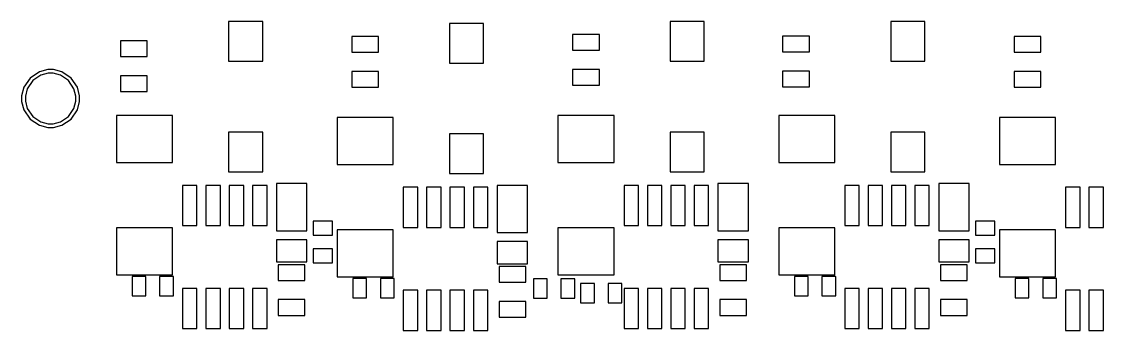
# Model space of a CAD drawing. Extents: x 0.06 to 4.7, y 0.01 to 2.64.
# Drawn here: x 0.076 to 2.391, y 1.985 to 2.645 of the extents above; entities that cross this region are included whole.
import ezdxf

# ---------------------------------------------------------------- set-up
doc = ezdxf.new("R2010")
doc.units = 0
doc.layers.get('0').update_dxf_attribs({"linetype": 'CONTINUOUS'})

msp = doc.modelspace()

# ---------------------------------------------------------------- linework, layer by layer
at = {"color": 0}
for p, q in [((0.591525, 2.64475), (0.518608, 2.64475)), ((0.518608, 2.64475), (0.518608, 2.56)), ((0.591525, 2.56), (0.591525, 2.64475)), ((1.06402, 2.64085), (0.991103, 2.64085)), ((0.991103, 2.64085), (0.991103, 2.5561)), ((1.06402, 2.5561), (1.06402, 2.64085)), ((1.53651, 2.64475), (1.46349, 2.64475)), ((1.46349, 2.64475), (1.46349, 2.56)), ((1.53651, 2.56), (1.53651, 2.64475)), ((2.0089, 2.64475), (1.93599, 2.64475)), ((1.93599, 2.64475), (1.93599, 2.56)), ((2.0089, 2.56), (2.0089, 2.64475)), ((1.31207, 2.61724), (1.25488, 2.61724)), ((1.25488, 2.61724), (1.25488, 2.58361)), ((1.31207, 2.58361), (1.31207, 2.61724)), ((0.344185, 2.604), (0.286947, 2.604)), ((0.286947, 2.604), (0.286947, 2.57042)), ((0.344185, 2.57042), (0.344185, 2.604)), ((0.839572, 2.61317), (0.782497, 2.61317)), ((0.782497, 2.61317), (0.782497, 2.57969)), ((0.839572, 2.57969), (0.839572, 2.61317)), ((1.7615, 2.61388), (1.70432, 2.61388)), ((1.70432, 2.61388), (1.70432, 2.58029)), ((1.7615, 2.58029), (1.7615, 2.61388)), ((2.25694, 2.61317), (2.19971, 2.61317)), ((2.19971, 2.61317), (2.19971, 2.57969)), ((2.25694, 2.57969), (2.25694, 2.61317)), ((0.286947, 2.57042), (0.344185, 2.57042)), ((0.782497, 2.57969), (0.839572, 2.57969)), ((1.25488, 2.58361), (1.31207, 2.58361)), ((1.70432, 2.58029), (1.7615, 2.58029)), ((2.19971, 2.57969), (2.25694, 2.57969)), ((0.518608, 2.56), (0.591525, 2.56)), ((0.991103, 2.5561), (1.06402, 2.5561)), ((1.46349, 2.56), (1.53651, 2.56)), ((1.93599, 2.56), (2.0089, 2.56)), ((0.093858, 2.52419), (0.080566, 2.50444)), ((0.113607, 2.53749), (0.093858, 2.52419)), ((0.131727, 2.54237), (0.113607, 2.53749)), ((0.137804, 2.54237), (0.131727, 2.54237)), ((0.143826, 2.54237), (0.137804, 2.54237)), ((0.161893, 2.53749), (0.143826, 2.54237)), ((0.18164, 2.52419), (0.161893, 2.53749)), ((0.194933, 2.50444), (0.18164, 2.52419)), ((0.344185, 2.52919), (0.286947, 2.52919)), ((0.286947, 2.52919), (0.286947, 2.49556)), ((0.344185, 2.49556), (0.344185, 2.52919)), ((0.839572, 2.53847), (0.782497, 2.53847)), ((0.782497, 2.53847), (0.782497, 2.50489)), ((0.839572, 2.50489), (0.839572, 2.53847)), ((1.31207, 2.54237), (1.25488, 2.54237)), ((1.25488, 2.54237), (1.25488, 2.50874)), ((1.31207, 2.50874), (1.31207, 2.54237)), ((1.7615, 2.53901), (1.70432, 2.53901)), ((1.70432, 2.53901), (1.70432, 2.50543)), ((1.7615, 2.50543), (1.7615, 2.53901)), ((2.25694, 2.53847), (2.19971, 2.53847)), ((2.19971, 2.53847), (2.19971, 2.50489)), ((2.25694, 2.50489), (2.25694, 2.53847)), ((0.080566, 2.50444), (0.075684, 2.48633)), ((0.199869, 2.48633), (0.194933, 2.50444)), ((0.782497, 2.50489), (0.839572, 2.50489)), ((1.25488, 2.50874), (1.31207, 2.50874)), ((1.70432, 2.50543), (1.7615, 2.50543)), ((2.19971, 2.50489), (2.25694, 2.50489)), ((0.075684, 2.48633), (0.075684, 2.48025)), ((0.075684, 2.48025), (0.075684, 2.47424)), ((0.199869, 2.48025), (0.199869, 2.48633)), ((0.199869, 2.47424), (0.199869, 2.48025)), ((0.286947, 2.49556), (0.344185, 2.49556)), ((0.075684, 2.47424), (0.080566, 2.45617)), ((0.080566, 2.45617), (0.093858, 2.43642)), ((0.18164, 2.43642), (0.194933, 2.45617)), ((0.194933, 2.45617), (0.199869, 2.47424)), ((0.093858, 2.43642), (0.113607, 2.42312)), ((0.161893, 2.42312), (0.18164, 2.43642)), ((0.3986, 2.4439), (0.278483, 2.4439)), ((0.278483, 2.4439), (0.278483, 2.34347)), ((0.3986, 2.34347), (0.3986, 2.4439)), ((0.871094, 2.44), (0.750976, 2.44)), ((0.750976, 2.44), (0.750976, 2.33957)), ((0.871094, 2.33957), (0.871094, 2.44)), ((1.34359, 2.4439), (1.22331, 2.4439)), ((1.22331, 2.4439), (1.22331, 2.34347)), ((1.34359, 2.34347), (1.34359, 2.4439)), ((1.81597, 2.4439), (1.69586, 2.4439)), ((1.69586, 2.4439), (1.69586, 2.34347)), ((1.81597, 2.34347), (1.81597, 2.4439)), ((2.28847, 2.44), (2.16818, 2.44)), ((2.16818, 2.44), (2.16818, 2.33957)), ((2.28847, 2.33957), (2.28847, 2.44)), ((0.113607, 2.42312), (0.131727, 2.41818)), ((0.131727, 2.41818), (0.137804, 2.41818)), ((0.137804, 2.41818), (0.143826, 2.41818)), ((0.143826, 2.41818), (0.161893, 2.42312)), ((0.591525, 2.40847), (0.518608, 2.40847)), ((0.518608, 2.40847), (0.518608, 2.32374)), ((0.591525, 2.32374), (0.591525, 2.40847)), ((1.53651, 2.40847), (1.46349, 2.40847)), ((1.46349, 2.40847), (1.46349, 2.32374)), ((1.53651, 2.32374), (1.53651, 2.40847)), ((2.0089, 2.40847), (1.93599, 2.40847)), ((1.93599, 2.40847), (1.93599, 2.32374)), ((2.0089, 2.32374), (2.0089, 2.40847)), ((1.06402, 2.40457), (0.991103, 2.40457)), ((0.991103, 2.40457), (0.991103, 2.31988)), ((1.06402, 2.31988), (1.06402, 2.40457)), ((0.278483, 2.34347), (0.3986, 2.34347)), ((0.750976, 2.33957), (0.871094, 2.33957)), ((1.22331, 2.34347), (1.34359, 2.34347)), ((1.69586, 2.34347), (1.81597, 2.34347)), ((2.16818, 2.33957), (2.28847, 2.33957)), ((0.518608, 2.32374), (0.591525, 2.32374)), ((0.991103, 2.31988), (1.06402, 2.31988)), ((1.46349, 2.32374), (1.53651, 2.32374)), ((1.93599, 2.32374), (2.0089, 2.32374)), ((0.450956, 2.29443), (0.419976, 2.29443)), ((0.419976, 2.29443), (0.419976, 2.2085)), ((0.450956, 2.2085), (0.450956, 2.29443)), ((0.500976, 2.29443), (0.469997, 2.29443)), ((0.469997, 2.29443), (0.469997, 2.2085)), ((0.500976, 2.2085), (0.500976, 2.29443)), ((0.550999, 2.29443), (0.520019, 2.29443)), ((0.520019, 2.29443), (0.520019, 2.2085)), ((0.550999, 2.2085), (0.550999, 2.29443)), ((0.600965, 2.29443), (0.569988, 2.29443)), ((0.569988, 2.29443), (0.569988, 2.2085)), ((0.600965, 2.2085), (0.600965, 2.29443)), ((0.686089, 2.29833), (0.620985, 2.29833)), ((0.620985, 2.29833), (0.620985, 2.19775)), ((0.686089, 2.19775), (0.686089, 2.29833)), ((1.15848, 2.29432), (1.09348, 2.29432)), ((1.09348, 2.29432), (1.09348, 2.1939)), ((1.15848, 2.1939), (1.15848, 2.29432)), ((1.39583, 2.29443), (1.36485, 2.29443)), ((1.36485, 2.29443), (1.36485, 2.2085)), ((1.39583, 2.2085), (1.39583, 2.29443)), ((1.44586, 2.29443), (1.41488, 2.29443)), ((1.41488, 2.29443), (1.41488, 2.2085)), ((1.44586, 2.2085), (1.44586, 2.29443)), ((1.49582, 2.29443), (1.46485, 2.29443)), ((1.46485, 2.29443), (1.46485, 2.2085)), ((1.49582, 2.2085), (1.49582, 2.29443)), ((1.54585, 2.29443), (1.51486, 2.29443)), ((1.51486, 2.29443), (1.51486, 2.2085)), ((1.54585, 2.2085), (1.54585, 2.29443)), ((1.63097, 2.29833), (1.56581, 2.29833)), ((1.56581, 2.29833), (1.56581, 2.19775)), ((1.63097, 2.19775), (1.63097, 2.29833)), ((1.86822, 2.29443), (1.83724, 2.29443)), ((1.83724, 2.29443), (1.83724, 2.2085)), ((1.86822, 2.2085), (1.86822, 2.29443)), ((1.91818, 2.29443), (1.88721, 2.29443)), ((1.88721, 2.29443), (1.88721, 2.2085)), ((1.91818, 2.2085), (1.91818, 2.29443)), ((1.96821, 2.29443), (1.93722, 2.29443)), ((1.93722, 2.29443), (1.93722, 2.2085)), ((1.96821, 2.2085), (1.96821, 2.29443)), ((2.01818, 2.29443), (1.98719, 2.29443)), ((1.98719, 2.29443), (1.98719, 2.2085)), ((2.01818, 2.2085), (2.01818, 2.29443)), ((2.10335, 2.29833), (2.03836, 2.29833)), ((2.03836, 2.29833), (2.03836, 2.19775)), ((2.10335, 2.19775), (2.10335, 2.29833)), ((0.92334, 2.29058), (0.892361, 2.29058)), ((0.892361, 2.29058), (0.892361, 2.20458)), ((0.92334, 2.20458), (0.92334, 2.29058)), ((0.973307, 2.29058), (0.942383, 2.29058)), ((0.942383, 2.29058), (0.942383, 2.20458)), ((0.973307, 2.20458), (0.973307, 2.29058)), ((1.02333, 2.29058), (0.99235, 2.29058)), ((0.99235, 2.29058), (0.99235, 2.20458)), ((1.02333, 2.20458), (1.02333, 2.29058)), ((1.07335, 2.29058), (1.04237, 2.29058)), ((1.04237, 2.29058), (1.04237, 2.20458)), ((1.07335, 2.20458), (1.07335, 2.29058)), ((2.34071, 2.29058), (2.30974, 2.29058)), ((2.30974, 2.29058), (2.30974, 2.20458)), ((2.34071, 2.20458), (2.34071, 2.29058)), ((2.39068, 2.29058), (2.35969, 2.29058)), ((2.35969, 2.29058), (2.35969, 2.20458)), ((2.39068, 2.20458), (2.39068, 2.29058)), ((0.3986, 2.20378), (0.278483, 2.20378)), ((0.278483, 2.20378), (0.278483, 2.10335)), ((0.3986, 2.10335), (0.3986, 2.20378)), ((0.419976, 2.2085), (0.450956, 2.2085)), ((0.469997, 2.2085), (0.500976, 2.2085)), ((0.520019, 2.2085), (0.550999, 2.2085)), ((0.569988, 2.2085), (0.600965, 2.2085)), ((0.741265, 2.21793), (0.699869, 2.21793)), ((0.699869, 2.21793), (0.699869, 2.18821)), ((0.741265, 2.18821), (0.741265, 2.21793)), ((0.871094, 2.19988), (0.750976, 2.19988)), ((0.750976, 2.19988), (0.750976, 2.09928)), ((0.871094, 2.09928), (0.871094, 2.19988)), ((0.892361, 2.20458), (0.92334, 2.20458)), ((0.942383, 2.20458), (0.973307, 2.20458)), ((0.99235, 2.20458), (1.02333, 2.20458)), ((1.04237, 2.20458), (1.07335, 2.20458)), ((1.34359, 2.20378), (1.22331, 2.20378)), ((1.22331, 2.20378), (1.22331, 2.10335)), ((1.34359, 2.10335), (1.34359, 2.20378)), ((1.36485, 2.2085), (1.39583, 2.2085)), ((1.41488, 2.2085), (1.44586, 2.2085)), ((1.46485, 2.2085), (1.49582, 2.2085)), ((1.51486, 2.2085), (1.54585, 2.2085)), ((1.81597, 2.20378), (1.69586, 2.20378)), ((1.69586, 2.20378), (1.69586, 2.10335)), ((1.81597, 2.10335), (1.81597, 2.20378)), ((1.83724, 2.2085), (1.86822, 2.2085)), ((1.88721, 2.2085), (1.91818, 2.2085)), ((1.93722, 2.2085), (1.96821, 2.2085)), ((1.98719, 2.2085), (2.01818, 2.2085)), ((2.15864, 2.21793), (2.11724, 2.21793)), ((2.11724, 2.21793), (2.11724, 2.18821)), ((2.15864, 2.18821), (2.15864, 2.21793)), ((2.28847, 2.19988), (2.16818, 2.19988)), ((2.16818, 2.19988), (2.16818, 2.09928)), ((2.28847, 2.09928), (2.28847, 2.19988)), ((2.30974, 2.20458), (2.34071, 2.20458)), ((2.35969, 2.20458), (2.39068, 2.20458)), ((0.620985, 2.19775), (0.686089, 2.19775)), ((0.686089, 2.17817), (0.620985, 2.17817)), ((0.620985, 2.17817), (0.620985, 2.13086)), ((0.686089, 2.13086), (0.686089, 2.17817)), ((0.699869, 2.18821), (0.741265, 2.18821)), ((1.09348, 2.1939), (1.15848, 2.1939)), ((1.56581, 2.19775), (1.63097, 2.19775)), ((1.63097, 2.17817), (1.56581, 2.17817)), ((1.56581, 2.17817), (1.56581, 2.13086)), ((1.63097, 2.13086), (1.63097, 2.17817)), ((2.03836, 2.19775), (2.10335, 2.19775)), ((2.10335, 2.17817), (2.03836, 2.17817)), ((2.03836, 2.17817), (2.03836, 2.13086)), ((2.10335, 2.13086), (2.10335, 2.17817)), ((2.11724, 2.18821), (2.15864, 2.18821)), ((0.741265, 2.1589), (0.699869, 2.1589)), ((0.699869, 2.1589), (0.699869, 2.12918)), ((0.741265, 2.12918), (0.741265, 2.1589)), ((1.15848, 2.17432), (1.09348, 2.17432)), ((1.09348, 2.17432), (1.09348, 2.12696)), ((1.15848, 2.12696), (1.15848, 2.17432)), ((2.15864, 2.1589), (2.11724, 2.1589)), ((2.11724, 2.1589), (2.11724, 2.12918)), ((2.15864, 2.12918), (2.15864, 2.1589)), ((0.620985, 2.13086), (0.686089, 2.13086)), ((1.56581, 2.13086), (1.63097, 2.13086)), ((2.03836, 2.13086), (2.10335, 2.13086)), ((0.682075, 2.125), (0.625, 2.125)), ((0.625, 2.125), (0.625, 2.09153)), ((0.682075, 2.09153), (0.682075, 2.125)), ((0.699869, 2.12918), (0.741265, 2.12918)), ((1.09348, 2.12696), (1.15848, 2.12696)), ((1.15457, 2.1211), (1.09738, 2.1211)), ((1.09738, 2.1211), (1.09738, 2.08751)), ((1.15457, 2.08751), (1.15457, 2.1211)), ((1.62706, 2.125), (1.56987, 2.125)), ((1.56987, 2.125), (1.56987, 2.09153)), ((1.62706, 2.09153), (1.62706, 2.125)), ((2.09944, 2.125), (2.04221, 2.125)), ((2.04221, 2.125), (2.04221, 2.09153)), ((2.09944, 2.09153), (2.09944, 2.125)), ((2.11724, 2.12918), (2.15864, 2.12918)), ((0.278483, 2.10335), (0.3986, 2.10335)), ((0.341525, 2.09944), (0.311957, 2.09944)), ((0.311957, 2.09944), (0.311957, 2.05806)), ((0.341525, 2.05806), (0.341525, 2.09944)), ((0.400717, 2.09944), (0.370985, 2.09944)), ((0.370985, 2.09944), (0.370985, 2.05806)), ((0.400717, 2.05806), (0.400717, 2.09944)), ((0.625, 2.09153), (0.682075, 2.09153)), ((0.750976, 2.09928), (0.871094, 2.09928)), ((0.814019, 2.09554), (0.784451, 2.09554)), ((0.784451, 2.09554), (0.784451, 2.05404)), ((0.814019, 2.05404), (0.814019, 2.09554)), ((0.873047, 2.09554), (0.843479, 2.09554)), ((0.843479, 2.09554), (0.843479, 2.05404)), ((0.873047, 2.05404), (0.873047, 2.09554)), ((1.09738, 2.08751), (1.15457, 2.08751)), ((1.20041, 2.09472), (1.17084, 2.09472)), ((1.17084, 2.09472), (1.17084, 2.05333)), ((1.20041, 2.05333), (1.20041, 2.09472)), ((1.22331, 2.10335), (1.34359, 2.10335)), ((1.25944, 2.09472), (1.22987, 2.09472)), ((1.22987, 2.09472), (1.22987, 2.05333)), ((1.25944, 2.05333), (1.25944, 2.09472)), ((1.30138, 2.08475), (1.27165, 2.08475)), ((1.27165, 2.08475), (1.27165, 2.04335)), ((1.30138, 2.04335), (1.30138, 2.08475)), ((1.36041, 2.08475), (1.33084, 2.08475)), ((1.33084, 2.08475), (1.33084, 2.04335)), ((1.36041, 2.04335), (1.36041, 2.08475)), ((1.56987, 2.09153), (1.62706, 2.09153)), ((1.69586, 2.10335), (1.81597, 2.10335)), ((1.7589, 2.09944), (1.72933, 2.09944)), ((1.72933, 2.09944), (1.72933, 2.05806)), ((1.7589, 2.05806), (1.7589, 2.09944)), ((1.81793, 2.09944), (1.78836, 2.09944)), ((1.78836, 2.09944), (1.78836, 2.05806)), ((1.81793, 2.05806), (1.81793, 2.09944)), ((2.04221, 2.09153), (2.09944, 2.09153)), ((2.16818, 2.09928), (2.28847, 2.09928)), ((2.23139, 2.09554), (2.20167, 2.09554)), ((2.20167, 2.09554), (2.20167, 2.05404)), ((2.23139, 2.05404), (2.23139, 2.09554)), ((2.29042, 2.09554), (2.26085, 2.09554)), ((2.26085, 2.09554), (2.26085, 2.05404)), ((2.29042, 2.05404), (2.29042, 2.09554)), ((0.450956, 2.07443), (0.419976, 2.07443)), ((0.419976, 2.07443), (0.419976, 1.9885)), ((0.450956, 1.9885), (0.450956, 2.07443)), ((0.500976, 2.07443), (0.469997, 2.07443)), ((0.469997, 2.07443), (0.469997, 1.9885)), ((0.500976, 1.9885), (0.500976, 2.07443)), ((0.550999, 2.07443), (0.520019, 2.07443)), ((0.520019, 2.07443), (0.520019, 1.9885)), ((0.550999, 1.9885), (0.550999, 2.07443)), ((0.600965, 2.07443), (0.569988, 2.07443)), ((0.569988, 2.07443), (0.569988, 1.9885)), ((0.600965, 1.9885), (0.600965, 2.07443)), ((0.92334, 2.07053), (0.892361, 2.07053)), ((0.892361, 2.07053), (0.892361, 1.9846)), ((0.92334, 1.9846), (0.92334, 2.07053)), ((0.973307, 2.07053), (0.942383, 2.07053)), ((0.942383, 2.07053), (0.942383, 1.9846)), ((0.973307, 1.9846), (0.973307, 2.07053)), ((1.02333, 2.07053), (0.99235, 2.07053)), ((0.99235, 2.07053), (0.99235, 1.9846)), ((1.02333, 1.9846), (1.02333, 2.07053)), ((1.07335, 2.07053), (1.04237, 2.07053)), ((1.04237, 2.07053), (1.04237, 1.9846)), ((1.07335, 1.9846), (1.07335, 2.07053)), ((1.39583, 2.07443), (1.36485, 2.07443)), ((1.36485, 2.07443), (1.36485, 1.9885)), ((1.39583, 1.9885), (1.39583, 2.07443)), ((1.44586, 2.07443), (1.41488, 2.07443)), ((1.41488, 2.07443), (1.41488, 1.9885)), ((1.44586, 1.9885), (1.44586, 2.07443)), ((1.49582, 2.07443), (1.46485, 2.07443)), ((1.46485, 2.07443), (1.46485, 1.9885)), ((1.49582, 1.9885), (1.49582, 2.07443)), ((1.54585, 2.07443), (1.51486, 2.07443)), ((1.51486, 2.07443), (1.51486, 1.9885)), ((1.54585, 1.9885), (1.54585, 2.07443)), ((1.86822, 2.07443), (1.83724, 2.07443)), ((1.83724, 2.07443), (1.83724, 1.9885)), ((1.86822, 1.9885), (1.86822, 2.07443)), ((1.91818, 2.07443), (1.88721, 2.07443)), ((1.88721, 2.07443), (1.88721, 1.9885)), ((1.91818, 1.9885), (1.91818, 2.07443)), ((1.96821, 2.07443), (1.93722, 2.07443)), ((1.93722, 2.07443), (1.93722, 1.9885)), ((1.96821, 1.9885), (1.96821, 2.07443)), ((2.01818, 2.07443), (1.98719, 2.07443)), ((1.98719, 2.07443), (1.98719, 1.9885)), ((2.01818, 1.9885), (2.01818, 2.07443)), ((2.34071, 2.07053), (2.30974, 2.07053)), ((2.30974, 2.07053), (2.30974, 1.9846)), ((2.34071, 1.9846), (2.34071, 2.07053)), ((2.39068, 2.07053), (2.35969, 2.07053)), ((2.35969, 2.07053), (2.35969, 1.9846)), ((2.39068, 1.9846), (2.39068, 2.07053)), ((0.311957, 2.05806), (0.341525, 2.05806)), ((0.370985, 2.05806), (0.400717, 2.05806)), ((0.682075, 2.05029), (0.625, 2.05029)), ((0.625, 2.05029), (0.625, 2.01665)), ((0.682075, 2.01665), (0.682075, 2.05029)), ((0.784451, 2.05404), (0.814019, 2.05404)), ((0.843479, 2.05404), (0.873047, 2.05404)), ((1.15457, 2.04622), (1.09738, 2.04622)), ((1.09738, 2.04622), (1.09738, 2.01281)), ((1.15457, 2.01281), (1.15457, 2.04622)), ((1.17084, 2.05333), (1.20041, 2.05333)), ((1.22987, 2.05333), (1.25944, 2.05333)), ((1.27165, 2.04335), (1.30138, 2.04335)), ((1.33084, 2.04335), (1.36041, 2.04335)), ((1.62706, 2.05029), (1.56987, 2.05029)), ((1.56987, 2.05029), (1.56987, 2.01665)), ((1.62706, 2.01665), (1.62706, 2.05029)), ((1.72933, 2.05806), (1.7589, 2.05806)), ((1.78836, 2.05806), (1.81793, 2.05806)), ((2.09944, 2.05029), (2.04221, 2.05029)), ((2.04221, 2.05029), (2.04221, 2.01665)), ((2.09944, 2.01665), (2.09944, 2.05029)), ((2.20167, 2.05404), (2.23139, 2.05404)), ((2.26085, 2.05404), (2.29042, 2.05404)), ((0.625, 2.01665), (0.682075, 2.01665)), ((1.56987, 2.01665), (1.62706, 2.01665)), ((2.04221, 2.01665), (2.09944, 2.01665)), ((1.09738, 2.01281), (1.15457, 2.01281)), ((0.419976, 1.9885), (0.450956, 1.9885)), ((0.469997, 1.9885), (0.500976, 1.9885)), ((0.520019, 1.9885), (0.550999, 1.9885)), ((0.569988, 1.9885), (0.600965, 1.9885)), ((0.892361, 1.9846), (0.92334, 1.9846)), ((0.942383, 1.9846), (0.973307, 1.9846)), ((0.99235, 1.9846), (1.02333, 1.9846)), ((1.04237, 1.9846), (1.07335, 1.9846)), ((1.36485, 1.9885), (1.39583, 1.9885)), ((1.41488, 1.9885), (1.44586, 1.9885)), ((1.46485, 1.9885), (1.49582, 1.9885)), ((1.51486, 1.9885), (1.54585, 1.9885)), ((1.83724, 1.9885), (1.86822, 1.9885)), ((1.88721, 1.9885), (1.91818, 1.9885)), ((1.93722, 1.9885), (1.96821, 1.9885)), ((1.98719, 1.9885), (2.01818, 1.9885)), ((2.30974, 1.9846), (2.34071, 1.9846)), ((2.35969, 1.9846), (2.39068, 1.9846))]:
    msp.add_line(p, q, dxfattribs=at)
at = {"color": 7}
for p, q in [((0.116699, 2.53022), (0.099447, 2.51861)), ((0.132487, 2.53444), (0.116699, 2.53022)), ((0.137804, 2.53444), (0.132487, 2.53444)), ((0.143067, 2.53444), (0.137804, 2.53444)), ((0.158854, 2.53022), (0.143067, 2.53444)), ((0.176053, 2.51861), (0.158854, 2.53022)), ((0.087836, 2.50136), (0.083605, 2.48557)), ((0.099447, 2.51861), (0.087836, 2.50136)), ((0.187662, 2.50136), (0.176053, 2.51861)), ((0.191949, 2.48557), (0.187662, 2.50136)), ((0.083605, 2.48557), (0.083605, 2.48025)), ((0.083605, 2.48025), (0.083605, 2.47499)), ((0.191949, 2.48025), (0.191949, 2.48557)), ((0.191949, 2.47499), (0.191949, 2.48025)), ((0.083605, 2.47499), (0.087836, 2.45921)), ((0.087836, 2.45921), (0.099447, 2.442)), ((0.176053, 2.442), (0.187662, 2.45921)), ((0.187662, 2.45921), (0.191949, 2.47499)), ((0.099447, 2.442), (0.116699, 2.43039)), ((0.158854, 2.43039), (0.176053, 2.442)), ((0.116699, 2.43039), (0.132487, 2.42611)), ((0.132487, 2.42611), (0.137804, 2.42611)), ((0.137804, 2.42611), (0.143067, 2.42611)), ((0.143067, 2.42611), (0.158854, 2.43039))]:
    msp.add_line(p, q, dxfattribs=at)

doc.saveas('drawing.dxf')
